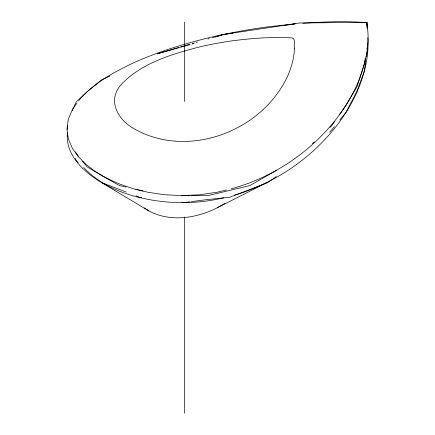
<?xml version="1.0" encoding="UTF-8"?>
<svg xmlns="http://www.w3.org/2000/svg" width="435" height="435" viewBox="0 0 435 435"><rect width="100%" height="100%" fill="white"/><g stroke="black" fill="none" stroke-linecap="round" stroke-linejoin="round"><path stroke-width="0.65" d="M67.403 133.186C65.359 155.333 84.238 172.363 101.725 182.667L148.846 210.937C170.08 222.339 196.386 218.397 217.136 207.827L265.954 183.043M67.675 132.854L67.632 136.079M365.84 60.889L364.215 71.541L357.004 91.056L346.032 112.295L339.762 120.016M366.455 56.893L367.575 49.568L367.412 43.543M365.259 58.393L364.215 64.391L357.004 86.717L346.032 105.145L339.49 114.53M366.879 49.068L367.107 47.736M367.341 46.404L367.526 43.065M67.757 125.72L67.376 127.645L67.675 129.586M72.134 110.718L76.304 101.741L87.141 91.703L101.725 79.779L109.745 76.109M334.488 121.708L331.41 126.123L329.942 127.471M76.859 103.236L72.645 109.093L68.311 119.299L66.947 129.402L68.425 139.2L72.471 148.476L78.605 156.997L86.163 164.517L94.248 170.776L101.725 175.517L119.489 185.604L126.03 187.083M78.773 100.572C93.443 83.15 114.003 72.085 134.29 62.461C159.014 51.52 184.902 43.484 211.171 37.209A374.671 216.315 0 0 1 267.753 26.878L295.436 23.871M334.336 126.705L329.599 132.267M314.293 141.859L312.297 143.648M276.421 176.452L267.547 182.667L229.506 197.343L207.511 199.524L191.362 201.623M225.004 203.319L217.136 207.827M276.263 170.515L249.777 185.604L207.511 195.712L191.362 195.451M157.252 53.924L179.307 47.312M234.296 195.25C276.975 182.613 315.397 155.768 341.274 119.478A374.671 216.315 0 0 0 359.169 86.81C365.248 71.237 369.059 54.446 367.836 37.655M192.091 43.989L194.021 43.408M215.243 36.991L223.606 34.463L299.481 22.995L367.042 22.332L367.183 28.351M180.612 46.931L189.731 44.288M192.335 43.533L194.293 42.967M196.245 42.396L197.55 42.021M207.974 38.998L209.273 38.623M212.53 37.676L223.606 34.463L232.981 33.207M158.465 53.353L179.166 47.622M180.46 47.263L190.16 44.577M226.504 189.97L216.771 192.303L199.094 194.804L181.596 195.592L164.62 194.739L148.558 192.406L133.801 188.861L120.772 184.5L109.93 179.829L101.725 175.517L87.141 166.926L82.558 161.265M231.05 188.877C275.089 176.974 314.728 149.439 341.274 112.322A374.671 216.315 0 0 0 359.169 79.659C365.878 61.748 370.783 41.678 366.509 22.642C345.33 20.902 323.988 21.859 302.814 23.262M223.911 197.74C194.385 204.89 163.049 204.151 133.801 196.016C114.949 190.845 97.277 181.825 83.694 167.546M284.925 25.48L286.246 25.263M287.573 25.045L288.9 24.828M290.227 24.616L294.201 23.968M190.019 201.796L184.636 202.492L181.944 202.144M357.581 22.685L360.283 22.587M364.34 22.435L367.042 22.332L367.042 27.046M181.27 195.397L190.019 195.429M141.761 197.539L139.766 197.343L136.079 195.902M135.84 189.301L142.995 191.003M101.725 182.667L126.248 192.058M148.846 210.937L144.518 207.903M78.273 162.527L76.304 160.705L75.19 158.307M78.387 156.121L75.25 151.81M184.636 22.087L184.636 101.545M184.636 216.989L184.636 413.25M294.473 48.28C294.218 56.496 292.206 64.57 289.248 72.21A223.568 129.075 0 0 1 278.601 91.758C248.021 136.024 183.548 156.116 135.296 129.429C118.005 120.511 106.124 100.072 122.088 83.585C142.843 62.417 172.646 53.935 200.546 46.692A223.568 129.075 0 0 1 234.4 40.547C253.616 38.133 273.055 36.779 292.418 37.948C295.936 38.878 293.571 45.577 294.473 48.28"/></g></svg>
